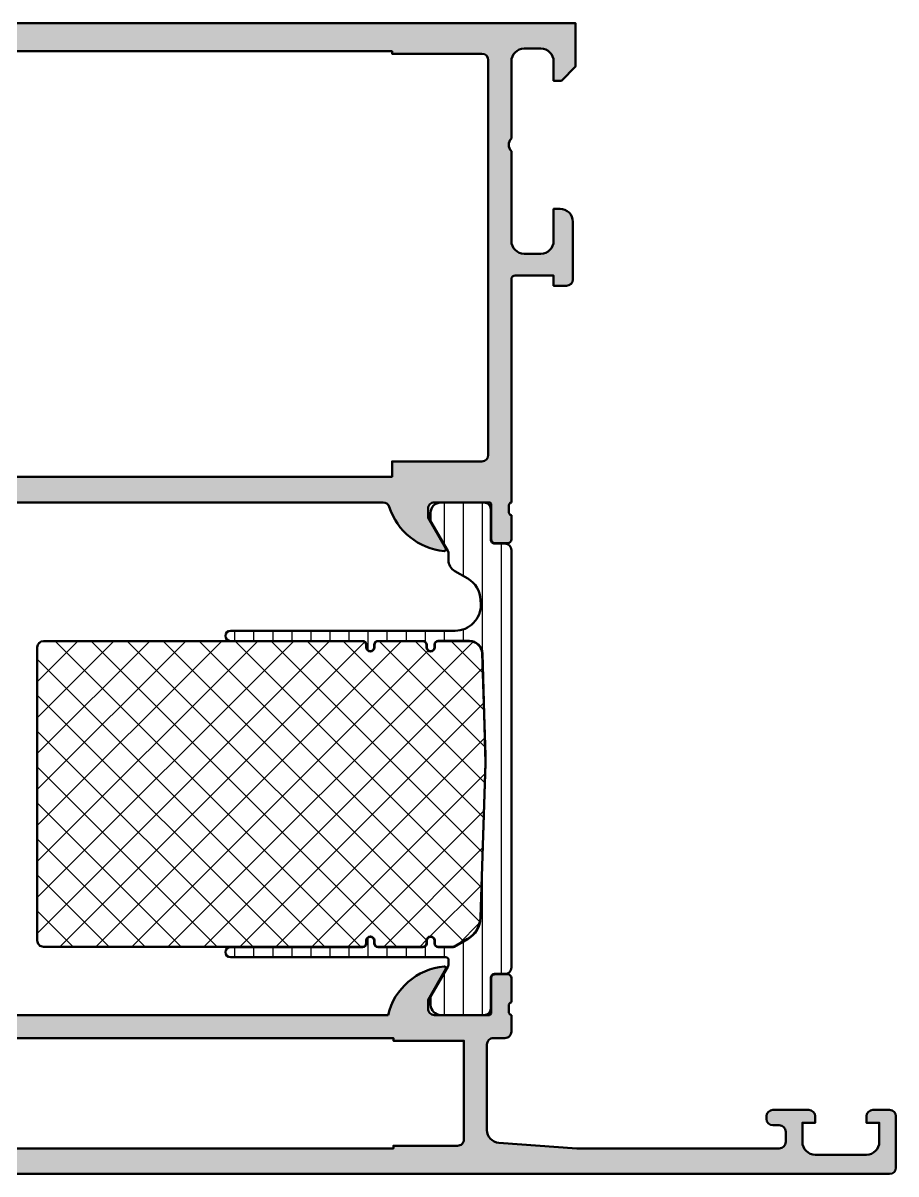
# Model space of a CAD drawing. Extents: x 0 to 111, y 0 to 90.
# Drawn here: x 42.9 to 111, y 0 to 89.8 of the extents above; entities that cross this region are included whole.
import ezdxf

# ---------------------------------------------------------------- set-up
doc = ezdxf.new("R2010")
doc.units = 0
for name, color, linetype, lineweight in [('0S-Alu contour', 7, 'Continuous', 50), ('0S-Alu hatch', 252, 'Continuous', 25), ('0S-Plastic contour', 254, 'Continuous', 50), ('0S-Plastic hatch', 253, 'Continuous', 25), ('0S-PT contour', 91, 'Continuous', 50), ('0S-PT hatch', 103, 'Continuous', 25)]:
    doc.layers.add(name, color=color, linetype=linetype, lineweight=lineweight)

# ---------------------------------------------------------------- blocks, each defined once
blk = doc.blocks.new('439180__CBE92415_C731_4061_A9BF_A82C3D3294A5_')
at = {"layer": '0S-PT hatch'}
h = blk.add_hatch(dxfattribs=at)
h.set_pattern_fill('ANSI37', color=256, scale=0.625, angle=90, style=0)
h.set_pattern_definition([(135, (0, 0), (-1.403165018917055, -1.403165018917055), []), (225, (0, 0), (1.403165018917055, -1.403165018917055), [])])
edge = h.paths.add_edge_path()
edge.add_arc((44.50010204430747, 41.09009735108887), 0.480000000000004, 90, 180)
edge.add_line((44.02010204430747, 41.09009735108887), (44.02010204430746, 18.2100973510888))
edge.add_arc((44.50010204430745, 18.2100973510888), 0.4799999999999969, 180, 270.0000000000008)
edge.add_line((44.50010204430746, 17.7300973510888), (69.40057523683448, 17.7300973510888))
edge.add_arc((69.40057523683448, 18.01009735108878), 0.2799999999999798, 269.9999999999971, 360)
edge.add_line((69.68057523683447, 18.01009735108878), (69.68057523683446, 18.21009735108876))
edge.add_ellipse((70.00057523683448, 18.21009735108873), major_axis=(-0.3200000000000216, 0), ratio=1, start_angle=180, end_angle=360, ccw=False)
edge.add_line((70.3205752368345, 18.2100973510887), (70.32057523683444, 18.01009735108899))
edge.add_arc((70.60057523683449, 18.0100973510889), 0.2800000000000438, 180, 269.9999999999971)
edge.add_line((70.60057523683447, 17.73009735108885), (74.10010224706438, 17.73009735108883))
edge.add_arc((74.10010224706441, 18.01009711256868), 0.2799997614798499, 269.9999999999971, 360)
edge.add_line((74.38010200854427, 18.0100971125687), (74.38010200854423, 18.21009711256861))
edge.add_ellipse((74.70010200854423, 18.21009711256859), major_axis=(-0.3200000000000216, 0), ratio=1, start_angle=180, end_angle=360, ccw=False)
edge.add_line((75.02010200854427, 18.21009711256856), (75.02010200854421, 18.01009711256876))
edge.add_arc((75.30010177002409, 18.01009711256868), 0.2799997614798713, 180, 269.9999999999971)
edge.add_line((75.30010177002407, 17.73009735108881), (76.46420317770217, 17.7300973510888))
edge.add_arc((76.4642031777022, 17.91009735072018), 0.1799999996313808, 269.999999999991, 299.9999946536829)
edge.add_line((76.55420316297217, 17.75421276996024), (77.5910056623737, 18.35281084309322))
edge.add_arc((76.60100582623764, 20.06754122827598), 1.979999992277381, 299.9999946536928, 358.2777913498891)
edge.add_line((78.58011142475274, 20.00803493159574), (78.97473175360605, 32.03275570889099))
edge.add_arc((69.000101562498, 32.36009735108833), 9.98000000000404, 358.1203748410039, 361.841750547219)
edge.add_line((78.9749459591177, 32.68084532583667), (78.71695718655997, 40.62224772644973))
edge.add_arc((77.73748801224716, 40.5901007745992), 0.9799965764951938, 1.879817944930423, 90.0001927834303)
edge.add_line((77.73748471484718, 41.57009735108885), (75.30010156250194, 41.57009735108888))
edge.add_arc((75.30010156250195, 41.2900973510889), 0.2799999999999869, 90.00000000000291, 180)
edge.add_line((75.02010156250196, 41.2900973510889), (75.02010156250196, 41.09009735108887))
edge.add_ellipse((74.70010156250198, 41.09009735108886), major_axis=(-0.3199999999999932, 0), ratio=1, start_angle=0, end_angle=180, ccw=False)
edge.add_line((74.38010156250199, 41.09009735108883), (74.380101562502, 41.29009735108884))
edge.add_arc((74.100101562502, 41.29009735108886), 0.2799999999999869, 0, 89.9999999999971)
edge.add_line((74.10010156250203, 41.57009735108885), (70.60057523683442, 41.57009735108885))
edge.add_arc((70.6005752368344, 41.29009735108886), 0.2799999999999869, 89.9999999999971, 180)
edge.add_line((70.32057523683442, 41.29009735108886), (70.32057523683444, 41.09009735108886))
edge.add_ellipse((70.00057523683445, 41.09009735108886), major_axis=(-0.3199999999999932, 0), ratio=1, start_angle=0, end_angle=180, ccw=False)
edge.add_line((69.68057523683446, 41.09009735108886), (69.68057523683446, 41.29009735108886))
edge.add_arc((69.40057523683446, 41.29009735108887), 0.2800000000000011, 0, 89.9999999999971)
edge.add_line((69.40057523683447, 41.57009735108887), (44.50010204430747, 41.57009735108887))
at = {"layer": '0S-PT contour', "color": 7}
for points in [[(69.40057523683447, 41.57009735108887), (44.50010204430747, 41.57009735108887)], [(74.10010156250203, 41.57009735108885), (70.60057523683442, 41.57009735108885)], [(77.73748471484718, 41.57009735108885), (75.30010156250194, 41.57009735108888)], [(44.02010204430747, 41.09009735108887), (44.02010204430746, 18.2100973510888)], [(69.68057523683446, 41.09009735108886), (69.68057523683446, 41.29009735108886)], [(70.32057523683442, 41.29009735108886), (70.32057523683444, 41.09009735108886)], [(74.38010156250199, 41.09009735108883), (74.380101562502, 41.29009735108884)], [(75.02010156250196, 41.2900973510889), (75.02010156250196, 41.09009735108887)], [(78.9749459591177, 32.68084532583667), (78.71695718655997, 40.62224772644973)], [(78.58011142475274, 20.00803493159574), (78.97473175360605, 32.03275570889099)], [(69.68057523683447, 18.01009735108878), (69.68057523683446, 18.21009735108876)], [(70.3205752368345, 18.2100973510887), (70.32057523683444, 18.01009735108899)], [(74.38010200854427, 18.0100971125687), (74.38010200854423, 18.21009711256861)], [(75.02010200854427, 18.21009711256856), (75.02010200854421, 18.01009711256876)], [(76.55420316297217, 17.75421276996024), (77.5910056623737, 18.35281084309322)], [(44.50010204430746, 17.7300973510888), (69.40057523683448, 17.7300973510888)], [(70.60057523683447, 17.73009735108885), (74.10010224706438, 17.73009735108883)], [(75.30010177002407, 17.73009735108881), (76.46420317770217, 17.7300973510888)]]:
    blk.add_lwpolyline(points, dxfattribs=at)
for centre, radius, start, end in [((44.50010204430747, 41.09009735108887), 0.480000000000004, 90, 180), ((69.40057523683446, 41.29009735108887), 0.2800000000000011, 0, 89.9999999999971), ((70.6005752368344, 41.29009735108886), 0.2799999999999869, 89.9999999999971, 180), ((74.100101562502, 41.29009735108886), 0.2799999999999869, 0, 89.9999999999971), ((75.30010156250195, 41.2900973510889), 0.2799999999999869, 90.00000000000291, 180), ((77.73748801224716, 40.5901007745992), 0.9799965764951938, 1.879817944930423, 90.0001927834303), ((69.000101562498, 32.36009735108833), 9.98000000000404, 358.1203748410039, 1.841750547219055), ((76.60100582623764, 20.06754122827598), 1.979999992277381, 299.9999946536928, 358.2777913498891), ((44.50010204430745, 18.2100973510888), 0.4799999999999969, 180, 270.0000000000008), ((69.40057523683448, 18.01009735108878), 0.2799999999999798, 269.9999999999971, 0), ((70.60057523683449, 18.0100973510889), 0.2800000000000438, 180, 269.9999999999971), ((74.10010224706441, 18.01009711256868), 0.2799997614798499, 269.9999999999971, 0), ((75.30010177002409, 18.01009711256868), 0.2799997614798713, 180, 269.9999999999971), ((76.4642031777022, 17.91009735072018), 0.1799999996313808, 269.999999999991, 299.9999946536829)]:
    blk.add_arc(centre, radius, start, end, dxfattribs=at)
at = {"layer": '0S-PT contour', "color": 7, "extrusion": (0, 0, -1)}
for centre, radius, start, end in [((-70.00057523683445, 41.09009735108886), 0.3199999999999932, 180, 0), ((-74.70010156250198, 41.09009735108886), 0.3199999999999932, 180, 0), ((-70.00057523683448, 18.21009735108873), 0.3200000000000216, 0, 180), ((-74.70010200854423, 18.21009711256859), 0.3200000000000216, 0, 180)]:
    blk.add_arc(centre, radius, start, end, dxfattribs=at)
blk = doc.blocks.new('284257__4CA5F67C_CF8A_4537_9627_9097D43C8F19___2813E463_4552_4F6F_89C4_DAB50257DE50_')
at = {"layer": '0S-Plastic hatch'}
h = blk.add_hatch(dxfattribs=at)
h.set_pattern_fill('ANSI31', color=256, scale=0.4680000000000001, angle=45, style=0)
h.set_pattern_definition([(90, (0, 0), (-1.4859, 0), [])])
edge = h.paths.add_edge_path()
edge.add_line((81.0001143032988, 48.68365818271644), (81.0001143032988, 16.10362672455657))
edge.add_ellipse((80.50011430329879, 16.10362672455657), major_axis=(-0.5000000000000142, 0), ratio=1, start_angle=89.9999999999983, end_angle=180, ccw=False)
edge.add_line((80.50011430329877, 15.60362672455655), (79.68978297283503, 15.60362672455657))
edge.add_arc((79.68978297283503, 15.30362672455667), 0.2999999999998941, 90, 180.0079246230968)
edge.add_line((79.38978297570462, 15.30358523132734), (79.39011490406305, 12.90371160901876))
edge.add_ellipse((78.8901149088455, 12.90364245363656), major_axis=(-0.5000000000000169, 0), ratio=1, start_angle=90.00000000000489, end_angle=180.0079246230509, ccw=False)
edge.add_line((78.89011490884555, 12.40364245363653), (75.5001143032989, 12.40364245363648))
edge.add_ellipse((75.5001143032989, 13.20364245363655), major_axis=(-0.8000000000000664, 0), ratio=1, start_angle=0, end_angle=90, ccw=False)
edge.add_line((74.70011430329883, 13.20364245363654), (74.70011430329883, 13.8536424536368))
edge.add_line((74.70011430329883, 13.8536424536368), (76.03742415680833, 16.16993106537802))
edge.add_arc((75.60011430279465, 16.41233587574759), 0.5000000005077692, 330.9999999999702, 360)
edge.add_line((76.10011430330242, 16.41233587575384), (76.10011430329877, 16.70364245363914))
edge.add_arc((75.90011430329884, 16.70364245363663), 0.1999999999999318, 0, 90)
edge.add_line((75.90011430329884, 16.90364245363657), (59.10058797763125, 16.90364245363653))
edge.add_ellipse((59.10058797763125, 17.30364245363652), major_axis=(-0.3999999999999986, 0), ratio=1, start_angle=-90, end_angle=90, ccw=False)
edge.add_line((59.10058797763125, 17.70364245363652), (69.4005879776313, 17.7036424536366))
edge.add_arc((69.4005879776313, 18.00364245363659), 0.2999999999999971, 270, 360)
edge.add_line((69.7005879776313, 18.00364245363661), (69.70058797763129, 18.2036424536365))
edge.add_ellipse((70.0005879776313, 18.20364245363647), major_axis=(-0.3000000000000114, 0), ratio=1, start_angle=180, end_angle=360, ccw=False)
edge.add_line((70.30058797763131, 18.20364245363645), (70.30058797763125, 18.00364245363666))
edge.add_arc((70.6005879776313, 18.00364245363658), 0.300000000000054, 180, 270)
edge.add_line((70.6005879776313, 17.70364245363652), (74.10011498786122, 17.70364245363652))
edge.add_arc((74.10011498786123, 18.00364221511636), 0.2999997614798389, 269.9999999999973, 360)
edge.add_line((74.40011474934107, 18.00364221511638), (74.40011474934106, 18.20364221511631))
edge.add_ellipse((74.70011474934107, 18.20364221511629), major_axis=(-0.3000000000000114, 0), ratio=1, start_angle=180, end_angle=360, ccw=False)
edge.add_line((75.00011474934108, 18.20364221511627), (75.00011474934102, 18.00364221511655))
edge.add_arc((75.3001145108209, 18.00364221511646), 0.2999997614798815, 180, 270)
edge.add_line((75.3001145108209, 17.70364245363658), (76.46421591849906, 17.70364245363658))
edge.add_arc((76.46421591849905, 17.90364245326797), 0.1999999996313875, 270.0000000000041, 299.9999946536939)
edge.add_line((76.56421590215287, 17.73043736349924), (77.60101840155431, 18.32903543663213))
edge.add_arc((76.60101856703447, 20.0610863308237), 1.999999992277378, 299.9999946536917, 357.9637473925277)
edge.add_line((78.59975564952482, 19.99002266790446), (78.99601624437926, 32.06738315805814))
edge.add_line((78.99601624437926, 32.06738315805814), (78.73671442985162, 40.6181406194266))
edge.add_arc((77.73725248685393, 40.58534085571559), 1.000000000000101, 1.879625156920202, 90.00000000000081)
edge.add_line((77.73725248685392, 41.58534085571569), (75.29986935120444, 41.5853408557156))
edge.add_arc((75.29986935120445, 41.28534085571564), 0.2999999999999687, 90.00000000000273, 180)
edge.add_line((74.99986935120448, 41.28534085571564), (74.99986935120448, 41.0853408557156))
edge.add_ellipse((74.69998478437545, 41.08522568193469), major_axis=(-0.2998845889458637, 0), ratio=1, start_angle=0.5557672758747003, end_angle=180.022005037807, ccw=False)
edge.add_line((74.40011430329882, 41.08231685638211), (74.40011430329884, 41.28364245363656))
edge.add_arc((74.10011430329884, 41.28364245363656), 0.2999999999999971, 0, 89.99999999999729)
edge.add_line((74.10011430329885, 41.58364245363656), (70.60058815139797, 41.58364245363663))
edge.add_arc((70.60058815139797, 41.28364227986987), 0.3000001737667475, 90, 179.9999668014863)
edge.add_line((70.30058797763128, 41.2836424536366), (70.30058797763125, 41.08364245363658))
edge.add_ellipse((70.00058797763127, 41.08364245363659), major_axis=(-0.2999999999999829, 0), ratio=1, start_angle=0, end_angle=180, ccw=False)
edge.add_line((69.70058797763129, 41.08364245363659), (69.70058797763129, 41.28364245363657))
edge.add_arc((69.40058797763128, 41.28364245363658), 0.2999999999999971, 0, 89.99999999999729)
edge.add_line((69.4005879776313, 41.58364245363658), (59.10058797763125, 41.58364245363659))
edge.add_ellipse((59.10058797763125, 41.98364245363658), major_axis=(-0.3999999999999915, 0), ratio=1, start_angle=-90, end_angle=90, ccw=False)
edge.add_line((59.10058797763125, 42.38364245363658), (76.6122528909991, 42.38364245363646))
edge.add_arc((76.61225289099913, 44.38364245363652), 2.000000000000056, 269.9999999999992, 361.8796251590081)
edge.add_line((78.61117677699195, 44.44924198113137), (78.60011430329875, 44.78633347779246))
edge.add_arc((76.60101855931532, 44.72619857621721), 2.000000000000033, 1.722997710516909, 60.00000552362334)
edge.add_line((77.60101839233626, 46.45824948019153), (76.60011438678833, 47.03612154857085))
edge.add_ellipse((77.10011430329875, 47.90214700055795), major_axis=(-0.9999999999999483, 0), ratio=1, start_angle=0, end_angle=60.00000552362428, ccw=False)
edge.add_line((76.10011430329881, 47.90214700056615), (76.10011430330269, 48.37494903162452))
edge.add_arc((75.60011430318077, 48.37494903162858), 0.500000000121915, 0, 29.00000000000718)
edge.add_line((76.03742415685707, 48.61735384181091), (74.70011430329878, 50.93364245363662))
edge.add_line((74.70011430329878, 50.93364245363662), (74.70011430329878, 51.58364245363646))
edge.add_ellipse((75.50011430329874, 51.5836424536365), major_axis=(-0.7999999999999688, 0), ratio=1, start_angle=269.999999999999, end_angle=360, ccw=False)
edge.add_line((75.50011430329876, 52.38364245363646), (78.89011491362793, 52.38364245363651))
edge.add_ellipse((78.89011491362793, 51.88364245363649), major_axis=(-0.5000000000000285, 0), ratio=1, start_angle=179.9920752627074, end_angle=270, ccw=False)
edge.add_line((79.39011490884535, 51.88357329725786), (79.38978297570455, 49.48369967654354))
edge.add_arc((79.6897829728349, 49.48365818271636), 0.2999999999999337, 179.9920752627072, 270)
edge.add_line((79.6897829728349, 49.18365818271642), (80.50011430329886, 49.18365818271642))
edge.add_ellipse((80.50011430329883, 48.68365818271644), major_axis=(-0.4999999999999645, 0), ratio=1, start_angle=180, end_angle=269.99999999999676, ccw=False)
at = {"layer": '0S-Plastic contour', "color": 7}
for points in [[(75.50011430329876, 52.38364245363646), (78.89011491362793, 52.38364245363651)], [(76.03742415685707, 48.61735384181091), (74.70011430329878, 50.93364245363662), (74.70011430329878, 51.58364245363646)], [(79.39011490884535, 51.88357329725786), (79.38978297570455, 49.48369967654354)], [(79.6897829728349, 49.18365818271642), (80.50011430329886, 49.18365818271642)], [(81.0001143032988, 48.68365818271644), (81.0001143032988, 16.10362672455657)], [(76.10011430329881, 47.90214700056615), (76.10011430330269, 48.37494903162452)], [(77.60101839233626, 46.45824948019153), (76.60011438678833, 47.03612154857085)], [(78.61117677699195, 44.44924198113137), (78.60011430329875, 44.78633347779246)], [(59.10058797763125, 42.38364245363658), (76.6122528909991, 42.38364245363646)], [(69.4005879776313, 41.58364245363658), (59.10058797763125, 41.58364245363659)], [(74.10011430329885, 41.58364245363656), (70.60058815139797, 41.58364245363663)], [(77.73725248685392, 41.58534085571569), (75.29986935120444, 41.5853408557156)], [(69.70058797763129, 41.08364245363659), (69.70058797763129, 41.28364245363657)], [(70.30058797763128, 41.2836424536366), (70.30058797763125, 41.08364245363658)], [(74.40011430329882, 41.08231685638211), (74.40011430329884, 41.28364245363656)], [(74.99986935120448, 41.28534085571564), (74.99986935120448, 41.0853408557156)], [(78.59975564952482, 19.99002266790446), (78.99601624437926, 32.06738315805814), (78.73671442985162, 40.6181406194266)], [(69.7005879776313, 18.00364245363661), (69.70058797763129, 18.2036424536365)], [(70.30058797763131, 18.20364245363645), (70.30058797763125, 18.00364245363666)], [(74.40011474934107, 18.00364221511638), (74.40011474934106, 18.20364221511631)], [(75.00011474934108, 18.20364221511627), (75.00011474934102, 18.00364221511655)], [(76.56421590215287, 17.73043736349924), (77.60101840155431, 18.32903543663213)], [(59.10058797763125, 17.70364245363652), (69.4005879776313, 17.7036424536366)], [(70.6005879776313, 17.70364245363652), (74.10011498786122, 17.70364245363652)], [(75.3001145108209, 17.70364245363658), (76.46421591849906, 17.70364245363658)], [(75.90011430329884, 16.90364245363657), (59.10058797763125, 16.90364245363653)], [(74.70011430329883, 13.20364245363654), (74.70011430329883, 13.8536424536368), (76.03742415680833, 16.16993106537802)], [(76.10011430330242, 16.41233587575384), (76.10011430329877, 16.70364245363914)], [(79.38978297570462, 15.30358523132734), (79.39011490406305, 12.90371160901876)], [(80.50011430329877, 15.60362672455655), (79.68978297283503, 15.60362672455657)], [(78.89011490884555, 12.40364245363653), (75.5001143032989, 12.40364245363648)]]:
    blk.add_lwpolyline(points, dxfattribs=at)
at = {"layer": '0S-Plastic contour', "color": 7, "extrusion": (0, 0, -1)}
for centre, radius, start, end in [((-75.50011430329874, 51.5836424536365), 0.7999999999999688, 0, 90.00000000000102), ((-78.89011491362793, 51.88364245363649), 0.5000000000000285, 90, 180.0079247372927), ((-80.50011430329883, 48.68365818271644), 0.4999999999999645, 90.00000000000325, 180), ((-77.10011430329875, 47.90214700055795), 0.9999999999999483, 299.9999944763757, 0), ((-59.10058797763125, 41.98364245363658), 0.3999999999999915, 270, 90), ((-70.00058797763127, 41.08364245363659), 0.2999999999999829, 180, 0), ((-74.69998478437545, 41.08522568193469), 0.2998845889458637, 179.977994962193, 359.4442327241253), ((-70.0005879776313, 18.20364245363647), 0.3000000000000114, 0, 180), ((-74.70011474934107, 18.20364221511629), 0.3000000000000114, 0, 180), ((-59.10058797763125, 17.30364245363652), 0.3999999999999986, 270, 90), ((-80.50011430329879, 16.10362672455657), 0.5000000000000142, 180, 270.0000000000017), ((-75.5001143032989, 13.20364245363655), 0.8000000000000664, 270, 0), ((-78.8901149088455, 12.90364245363656), 0.5000000000000169, 179.9920753769491, 269.9999999999951)]:
    blk.add_arc(centre, radius, start, end, dxfattribs=at)
at = {"layer": '0S-Plastic contour', "color": 7}
for centre, radius, start, end in [((79.6897829728349, 49.48365818271636), 0.2999999999999337, 179.9920752627072, 270), ((75.60011430318077, 48.37494903162858), 0.500000000121915, 0, 29.00000000000718), ((76.60101855931532, 44.72619857621721), 2.000000000000033, 1.722997710516909, 60.00000552362334), ((76.61225289099913, 44.38364245363652), 2.000000000000056, 269.9999999999992, 1.879625159008134), ((69.40058797763128, 41.28364245363658), 0.2999999999999971, 0, 89.99999999999729), ((70.60058815139797, 41.28364227986987), 0.3000001737667475, 90, 179.9999668014863), ((74.10011430329884, 41.28364245363656), 0.2999999999999971, 0, 89.99999999999729), ((75.29986935120445, 41.28534085571564), 0.2999999999999687, 90.00000000000273, 180), ((77.73725248685393, 40.58534085571559), 1.000000000000101, 1.879625156920202, 90.00000000000081), ((76.60101856703447, 20.0610863308237), 1.999999992277378, 299.9999946536917, 357.9637473925277), ((69.4005879776313, 18.00364245363659), 0.2999999999999971, 270, 0), ((70.6005879776313, 18.00364245363658), 0.300000000000054, 180, 270), ((74.10011498786123, 18.00364221511636), 0.2999997614798389, 269.9999999999973, 0), ((75.3001145108209, 18.00364221511646), 0.2999997614798815, 180, 270), ((76.46421591849905, 17.90364245326797), 0.1999999996313875, 270.0000000000041, 299.9999946536939), ((75.90011430329884, 16.70364245363663), 0.1999999999999318, 0, 90), ((75.60011430279465, 16.41233587574759), 0.5000000005077692, 330.9999999999702, 0), ((79.68978297283503, 15.30362672455667), 0.2999999999998941, 90, 180.0079246230968)]:
    blk.add_arc(centre, radius, start, end, dxfattribs=at)
blk = doc.blocks.new('438230__B1112C78_155A_4A81_A418_74E95993F73A_')
at = {"layer": '0S-Alu hatch'}
h = blk.add_hatch(color=256, dxfattribs=at)
edge = h.paths.add_edge_path()
edge.add_line((1.700000000000006, 75.21339745962156), (1.700000000000007, 72.71339745962158))
edge.add_arc((2.700000000000007, 72.71339745962158), 1, 180, 270)
edge.add_line((2.700000000000007, 71.71339745962158), (3.999999999999997, 71.71339745962158))
edge.add_arc((3.999999999999997, 72.71339745962158), 1.000000000000014, 270, 360)
edge.add_line((5.000000000000011, 72.71339745962158), (5.000000000000007, 79.71339745962158))
edge.add_arc((4.475000000000006, 80.21339745962158), 0.7250000000000004, 316.3971810272964, 403.6028189727036)
edge.add_line((5.000000000000007, 80.71339745962158), (5.000000000000003, 86.71339745962159))
edge.add_arc((4.000000000000003, 86.71339745962159), 1, 0, 90.00000000000063)
edge.add_line((3.999999999999992, 87.71339745962158), (2.699999999999995, 87.71339745962158))
edge.add_arc((2.699999999999982, 86.7133974596216), 0.9999999999999715, 89.99999999999923, 180)
edge.add_line((1.70000000000001, 86.7133974596216), (1.700000000000005, 85.21339745962155))
edge.add_line((1.700000000000005, 85.21339745962155), (1.099999999999996, 85.21339745962158))
edge.add_line((1.099999999999996, 85.21339745962158), (7.8e-15, 86.31339745962156))
edge.add_line((7.8e-15, 86.31339745962156), (7.1e-15, 89.80000000000003))
edge.add_line((7.1e-15, 89.80000000000003), (86.00000000000003, 89.80000000000003))
edge.add_line((86.00000000000003, 89.80000000000003), (86.00000000000003, 86.40000000000002))
edge.add_line((86.00000000000003, 86.40000000000002), (84.90000000000003, 85.30000000000003))
edge.add_line((84.90000000000003, 85.30000000000003), (84.30000000000001, 85.29999999999998))
edge.add_line((84.30000000000001, 85.29999999999998), (84.30000000000001, 86.79999999999997))
edge.add_arc((83.3, 86.79999999999997), 1.000000000000028, 0, 90)
edge.add_line((83.3, 87.79999999999998), (82.00000000000001, 87.80000000000001))
edge.add_arc((82.00000000000001, 86.80000000000001), 1, 90, 180)
edge.add_line((81.00000000000003, 86.80000000000001), (81.00000000000003, 80.80000000000001))
edge.add_arc((81.52500000000003, 80.30000000000001), 0.7250000000000041, 136.3971810272967, 223.6028189727033)
edge.add_line((81.00000000000003, 79.80000000000001), (81.00000000000003, 72.80000000000001))
edge.add_arc((82.00000000000001, 72.80000000000001), 1, 180, 270)
edge.add_line((82.00000000000001, 71.80000000000001), (83.30000000000001, 71.80000000000001))
edge.add_arc((83.30000000000001, 72.80000000000001), 1, 270, 360)
edge.add_line((84.30000000000001, 72.80000000000001), (84.30000000000001, 75.30000000000001))
edge.add_line((84.30000000000001, 75.30000000000001), (84.80000000000003, 75.30000000000001))
edge.add_ellipse((84.80000000000003, 74.30000000000003), major_axis=(-0.9999999999999857, 0), ratio=1, start_angle=180, end_angle=270.0000000000008, ccw=False)
edge.add_line((85.80000000000001, 74.30000000000001), (85.80000000000001, 69.79999999999998))
edge.add_ellipse((85.29999999999998, 69.8), major_axis=(-0.5000000000000142, 0), ratio=1, start_angle=90, end_angle=180, ccw=False)
edge.add_line((85.29999999999998, 69.29999999999998), (84.30000000000005, 69.29999999999998))
edge.add_line((84.30000000000005, 69.29999999999998), (84.30000000000001, 70.10000000000002))
edge.add_line((84.30000000000001, 70.10000000000002), (81.30000000000003, 70.10000000000001))
edge.add_arc((81.30000000000003, 69.79999999999998), 0.3000000000000256, 90, 180)
edge.add_line((81, 69.79999999999995), (80.99999999999994, 52.39999999999929))
edge.add_arc((81.078836446543, 52.13247940800618), 0.2788950563274228, 106.4198764194943, 181.164589374096)
edge.add_line((80.79999899999996, 52.12681100000782), (80.79999899999996, 51.67321700000775))
edge.add_arc((81.0788670956431, 51.66755634053071), 0.2789255417371288, 178.8371299271175, 253.5754054446453)
edge.add_line((80.99999999999994, 51.40001300000779), (80.99999999999991, 49.52000199999928))
edge.add_ellipse((80.69999999999995, 49.52000199999926), major_axis=(-0.2999999999999829, 0), ratio=1, start_angle=90, end_angle=180, ccw=False)
edge.add_line((80.69999999999995, 49.22000199999928), (79.72002568095715, 49.2200019999993))
edge.add_ellipse((79.72002568095716, 49.52000199999929), major_axis=(-0.29999999999999, 0), ratio=1, start_angle=0, end_angle=89.99999999999733, ccw=False)
edge.add_line((79.42002568095717, 49.52000199999928), (79.42002568095717, 52.27999999999927))
edge.add_arc((79.30002568095716, 52.27999999999927), 0.1200000000000045, 0, 89.99999999999324)
edge.add_line((79.30002568095718, 52.39999999999928), (75, 52.39999999999956))
edge.add_arc((74.99999999999997, 51.89999999999965), 0.4999999999999148, 89.99999999999675, 180)
edge.add_line((74.50000000000006, 51.89999999999969), (74.5, 51.19999999999979))
edge.add_line((74.5, 51.19999999999979), (75.88149545762249, 48.80717967697222))
edge.add_ellipse((75.76188021535182, 48.73811978464805), major_axis=(-0.1381197846483106, 0), ratio=1, start_angle=84.37742244919338, end_angle=210.0000000000034, ccw=False)
edge.add_ellipse((76.23822324117454, 53.5766088618431), major_axis=(-4.999999999995636, 0), ratio=1, start_angle=17.748416356070322, end_angle=84.37742244919423, ccw=False)
edge.add_arc((71.00000000000117, 51.89999999999542), 0.5000000000039139, 17.74841635607026, 90)
edge.add_line((71.00000000000117, 52.39999999999933), (10.20000000000104, 52.39999999999983))
edge.add_arc((10.20000000000103, 51.89999999999745), 0.5000000000023804, 89.99999999999959, 162.2515836439357)
edge.add_ellipse((4.961776758827391, 53.57660886184467), major_axis=(-4.999999999997287, 0), ratio=1, start_angle=95.622577550784, end_angle=162.2515836439353, ccw=False)
edge.add_ellipse((5.43811978464842, 48.73811978464797), major_axis=(-0.138119784648484, 0), ratio=1, start_angle=-29.999999999998977, end_angle=95.62257755077769, ccw=False)
edge.add_line((5.318504542377592, 48.8071796769722), (6.699999999999974, 51.19999999999977))
edge.add_line((6.699999999999974, 51.19999999999977), (6.700000000000082, 51.89999999999933))
edge.add_arc((6.20000000000016, 51.89999999999942), 0.4999999999999148, 0, 90.00000000000072)
edge.add_line((6.200000000000154, 52.39999999999934), (1.899974319042696, 52.39999999999928))
edge.add_arc((1.899974319042697, 52.27999999999928), 0.1199999999999974, 90.00000000000075, 180)
edge.add_line((1.7799743190427, 52.27999999999928), (1.779974319042699, 49.52000199999929))
edge.add_ellipse((1.479974319042677, 49.52000199999931), major_axis=(-0.300000000000022, 0), ratio=1, start_angle=90.0000000000012, end_angle=180, ccw=False)
edge.add_line((1.479974319042684, 49.22000199999928), (0.4999999999999134, 49.2200019999993))
edge.add_ellipse((0.4999999999999153, 49.5200019999993), major_axis=(-0.3000000000000043, 0), ratio=1, start_angle=0, end_angle=89.99999999999972, ccw=False)
edge.add_line((0.199999999999914, 49.5200019999993), (0.199999999999914, 51.40001300000781))
edge.add_arc((0.1211329043567527, 51.66755634053075), 0.2789255417371423, 286.4245945553538, 361.1628700728862)
edge.add_line((0.4000009999999136, 51.6732170000078), (0.4000009999999144, 52.12681100000803))
edge.add_arc((0.1211635534569948, 52.13247940800617), 0.2788950563273018, 358.8354106259488, 433.5801235805073)
edge.add_line((0.200000000000003, 52.39999999999916), (0.2000000000000059, 74.21339745962156))
edge.add_ellipse((1.199999999999996, 74.21339745962158), major_axis=(-0.9999999999999905, 0), ratio=1, start_angle=269.99999999999943, end_angle=360, ccw=False)
edge.add_line((1.200000000000005, 75.21339745962156), (1.700000000000006, 75.21339745962156))
edge = h.paths.add_edge_path()
edge.add_line((14.30000000000001, 87.6), (14.3, 87.39999999999998))
edge.add_line((14.3, 87.39999999999998), (6.800000000000007, 87.4))
edge.add_line((6.800000000000007, 87.4), (6.800000000000006, 71.41339745962159))
edge.add_ellipse((5.300000000000006, 71.41339745962159), major_axis=(-1.5, 0), ratio=1, start_angle=90.00000000000028, end_angle=180, ccw=False)
edge.add_line((5.300000000000014, 69.91339745962159), (2.499999999999991, 69.91339745962156))
edge.add_arc((2.499999999999991, 69.41339745962159), 0.4999999999999858, 90, 180)
edge.add_line((2.000000000000005, 69.4133974596216), (2.000000000000003, 56.1))
edge.add_arc((2.499999999999997, 56.10000000000001), 0.4999999999999943, 180, 269.9999999999999)
edge.add_line((2.499999999999996, 55.60000000000001), (14.30000000000001, 55.6))
edge.add_line((14.30000000000001, 55.6), (14.3, 54.39999999999979))
edge.add_line((14.3, 54.39999999999979), (71.69999999999996, 54.39999999999933))
edge.add_line((71.69999999999996, 54.39999999999933), (71.69999999999993, 55.60000000000001))
edge.add_line((71.69999999999993, 55.60000000000001), (78.69999999999993, 55.60000000000002))
edge.add_arc((78.69999999999993, 56.10000000000002), 0.5, 270, 360)
edge.add_line((79.19999999999993, 56.10000000000002), (79.19999999999993, 86.90000000000003))
edge.add_arc((78.69999999999996, 86.90000000000003), 0.4999999999999716, 0, 90)
edge.add_line((78.69999999999996, 87.4), (71.69999999999993, 87.4))
edge.add_line((71.69999999999993, 87.4), (71.69999999999996, 87.60000000000004))
edge.add_line((71.69999999999996, 87.60000000000004), (14.30000000000001, 87.6))
at = {"layer": '0S-Alu contour', "color": 7}
for points in [[(1.70000000000001, 86.7133974596216), (1.700000000000005, 85.21339745962155), (1.099999999999996, 85.21339745962158), (7.8e-15, 86.31339745962156), (7.1e-15, 89.80000000000003), (86.00000000000003, 89.80000000000003), (86.00000000000003, 86.40000000000002), (84.90000000000003, 85.30000000000003), (84.30000000000001, 85.29999999999998), (84.30000000000001, 86.79999999999997)], [(3.999999999999992, 87.71339745962158), (2.699999999999995, 87.71339745962158)], [(14.30000000000001, 87.6), (14.3, 87.39999999999998), (6.800000000000007, 87.4), (6.800000000000006, 71.41339745962159)], [(78.69999999999996, 87.4), (71.69999999999993, 87.4), (71.69999999999996, 87.60000000000004), (14.30000000000001, 87.6)], [(83.3, 87.79999999999998), (82.00000000000001, 87.80000000000001)], [(5.000000000000007, 80.71339745962158), (5.000000000000003, 86.71339745962159)], [(79.19999999999993, 56.10000000000002), (79.19999999999993, 86.90000000000003)], [(81.00000000000003, 86.80000000000001), (81.00000000000003, 80.80000000000001)], [(5.000000000000011, 72.71339745962158), (5.000000000000007, 79.71339745962158)], [(81.00000000000003, 79.80000000000001), (81.00000000000003, 72.80000000000001)], [(1.200000000000005, 75.21339745962156), (1.700000000000006, 75.21339745962156)], [(1.700000000000006, 75.21339745962156), (1.700000000000007, 72.71339745962158)], [(84.30000000000001, 72.80000000000001), (84.30000000000001, 75.30000000000001), (84.80000000000003, 75.30000000000001)], [(0.200000000000003, 52.39999999999916), (0.2000000000000059, 74.21339745962156)], [(85.80000000000001, 74.30000000000001), (85.80000000000001, 69.79999999999998)], [(2.700000000000007, 71.71339745962158), (3.999999999999997, 71.71339745962158)], [(82.00000000000001, 71.80000000000001), (83.30000000000001, 71.80000000000001)], [(85.29999999999998, 69.29999999999998), (84.30000000000005, 69.29999999999998), (84.30000000000001, 70.10000000000002), (81.30000000000003, 70.10000000000001)], [(2.000000000000005, 69.4133974596216), (2.000000000000003, 56.1)], [(5.300000000000014, 69.91339745962159), (2.499999999999991, 69.91339745962156)], [(81, 69.79999999999995), (80.99999999999994, 52.39999999999929)], [(2.499999999999996, 55.60000000000001), (14.30000000000001, 55.6), (14.3, 54.39999999999979), (71.69999999999996, 54.39999999999933), (71.69999999999993, 55.60000000000001), (78.69999999999993, 55.60000000000002)], [(0.4000009999999136, 51.6732170000078), (0.4000009999999144, 52.12681100000803)], [(1.7799743190427, 52.27999999999928), (1.779974319042699, 49.52000199999929)], [(6.200000000000154, 52.39999999999934), (1.899974319042696, 52.39999999999928)], [(71.00000000000117, 52.39999999999933), (10.20000000000104, 52.39999999999983)], [(79.30002568095718, 52.39999999999928), (75, 52.39999999999956)], [(79.42002568095717, 49.52000199999928), (79.42002568095717, 52.27999999999927)], [(80.79999899999996, 52.12681100000782), (80.79999899999996, 51.67321700000775)], [(0.199999999999914, 49.5200019999993), (0.199999999999914, 51.40001300000781)], [(5.318504542377592, 48.8071796769722), (6.699999999999974, 51.19999999999977), (6.700000000000082, 51.89999999999933)], [(74.50000000000006, 51.89999999999969), (74.5, 51.19999999999979), (75.88149545762249, 48.80717967697222)], [(80.99999999999994, 51.40001300000779), (80.99999999999991, 49.52000199999928)], [(1.479974319042684, 49.22000199999928), (0.4999999999999134, 49.2200019999993)], [(80.69999999999995, 49.22000199999928), (79.72002568095715, 49.2200019999993)]]:
    blk.add_lwpolyline(points, dxfattribs=at)
for centre, radius, start, end in [((2.699999999999982, 86.7133974596216), 0.9999999999999715, 89.99999999999923, 180), ((4.000000000000003, 86.71339745962159), 1, 0, 90.00000000000063), ((78.69999999999996, 86.90000000000003), 0.4999999999999716, 0, 90), ((82.00000000000001, 86.80000000000001), 1, 90, 180), ((83.3, 86.79999999999997), 1.000000000000028, 0, 90), ((4.475000000000006, 80.21339745962158), 0.7250000000000004, 316.3971810272964, 43.6028189727036), ((81.52500000000003, 80.30000000000001), 0.7250000000000041, 136.3971810272967, 223.6028189727033), ((82.00000000000001, 72.80000000000001), 1, 180, 270), ((83.30000000000001, 72.80000000000001), 1, 270, 0), ((2.700000000000007, 72.71339745962158), 1, 180, 270), ((3.999999999999997, 72.71339745962158), 1.000000000000014, 270, 0), ((81.30000000000003, 69.79999999999998), 0.3000000000000256, 90, 180), ((2.499999999999991, 69.41339745962159), 0.4999999999999858, 90, 180), ((2.499999999999997, 56.10000000000001), 0.4999999999999943, 180, 269.9999999999999), ((78.69999999999993, 56.10000000000002), 0.5, 270, 0), ((0.1211635534569948, 52.13247940800617), 0.2788950563273018, 358.8354106259488, 73.58012358050736), ((1.899974319042697, 52.27999999999928), 0.1199999999999974, 90.00000000000075, 180), ((6.20000000000016, 51.89999999999942), 0.4999999999999148, 0, 90.00000000000072), ((10.20000000000103, 51.89999999999745), 0.5000000000023804, 89.99999999999959, 162.2515836439357), ((71.00000000000117, 51.89999999999542), 0.5000000000039139, 17.74841635607026, 90), ((74.99999999999997, 51.89999999999965), 0.4999999999999148, 89.99999999999675, 180), ((79.30002568095716, 52.27999999999927), 0.1200000000000045, 0, 89.99999999999324), ((81.078836446543, 52.13247940800618), 0.2788950563274228, 106.4198764194943, 181.164589374096), ((0.1211329043567527, 51.66755634053075), 0.2789255417371423, 286.4245945553538, 1.162870072886224), ((81.0788670956431, 51.66755634053071), 0.2789255417371288, 178.8371299271175, 253.5754054446453)]:
    blk.add_arc(centre, radius, start, end, dxfattribs=at)
at = {"layer": '0S-Alu contour', "color": 7, "extrusion": (0, 0, -1)}
for centre, radius, start, end in [((-1.199999999999996, 74.21339745962158), 0.9999999999999905, 0, 90.00000000000055), ((-84.80000000000003, 74.30000000000003), 0.9999999999999857, 89.9999999999992, 180), ((-5.300000000000006, 71.41339745962159), 1.5, 180, 269.9999999999997), ((-85.29999999999998, 69.8), 0.5000000000000142, 180, 270), ((-4.961776758827391, 53.57660886184467), 4.999999999997288, 197.7484163560648, 264.377422449216), ((-76.23822324117454, 53.5766088618431), 4.999999999995636, 275.6225775508059, 342.2515836439297), ((-0.4999999999999153, 49.5200019999993), 0.3000000000000043, 270.0000000000003, 0), ((-1.479974319042677, 49.52000199999931), 0.300000000000022, 180, 269.9999999999988), ((-79.72002568095716, 49.52000199999929), 0.29999999999999, 270.0000000000027, 0), ((-80.69999999999995, 49.52000199999926), 0.2999999999999829, 180, 270), ((-5.43811978464842, 48.73811978464797), 0.138119784648484, 264.3774224492223, 29.99999999999901), ((-75.76188021535182, 48.73811978464805), 0.1381197846483106, 149.9999999999966, 275.6225775508066)]:
    blk.add_arc(centre, radius, start, end, dxfattribs=at)
blk = doc.blocks.new('438240__B87CA4B3_F962_48E2_815E_63C7ECC30799_')
at = {"layer": '0S-Alu hatch'}
h = blk.add_hatch(color=256, dxfattribs=at)
edge = h.paths.add_edge_path()
edge.add_line((0.2001015625020273, 12.40009735107643), (0.2001015625021126, 11.00000007629561))
edge.add_arc((0.700101562502077, 11.00000007629564), 0.4999999999999645, 180, 270.000000000131)
edge.add_line((0.7001015625032199, 10.50000007629567), (6.500003635543926, 10.50000007630893))
edge.add_ellipse((6.500003635543925, 10.00000371565222), major_axis=(-0.4999963606567182, 0), ratio=1, start_angle=180, end_angle=269.9999999999999, ccw=False)
edge.add_line((6.999999996200644, 10.00000371566581), (6.999999996383209, 2.8000229191938))
edge.add_ellipse((5.999980085835398, 2.800022919193804), major_axis=(-1.000019910547811, 0), ratio=1, start_angle=90.00000000000051, end_angle=180, ccw=False)
edge.add_line((5.999980085835407, 1.800003008645993), (2.700012203204278, 1.800003008844172))
edge.add_ellipse((2.699981218687446, 2.799972024316699), major_axis=(-0.9999690159525622, 0), ratio=1, start_angle=-0.0017821681809095935, end_angle=90.00177533705221, ccw=False)
edge.add_line((1.700012203218619, 2.800003128055545), (1.700012203218648, 4.500000076295421))
edge.add_line((1.700012203218648, 4.500000076295421), (1.100006099702966, 4.500000076295663))
edge.add_line((1.100006099702966, 4.500000076295663), (-5.68e-14, 3.400001602174597))
edge.add_line((-5.68e-14, 3.400001602174597), (0, 0))
edge.add_line((0, 0), (110.5000023803732, -2.89e-14))
edge.add_arc((110.5000023803732, 0.4999999999999711), 0.5, 270, 360)
edge.add_line((111.0000023803732, 0.499999999999971), (111.0000023803732, 4.499999999999957))
edge.add_arc((110.5000023803732, 4.499999999999957), 0.5, 0, 90)
edge.add_line((110.5000023803732, 4.999999999999957), (109.2000023803732, 4.999999999999957))
edge.add_arc((109.2000023803732, 4.499999999999957), 0.5, 90, 180)
edge.add_line((108.7000023803732, 4.499999999999971), (108.7000023803732, 3.999999999999957))
edge.add_line((108.7000023803732, 3.999999999999957), (109.7000023803732, 3.999999999999957))
edge.add_line((109.7000023803732, 3.999999999999957), (109.7000023803732, 2.500000000000005))
edge.add_ellipse((108.7000023803732, 2.499999999999996), major_axis=(-1.000000000000042, 0), ratio=1, start_angle=90.0000000000008, end_angle=180, ccw=False)
edge.add_line((108.7000023803732, 1.499999999999957), (104.7000023803732, 1.499999999999961))
edge.add_ellipse((104.7000023803732, 2.499999999999946), major_axis=(-0.9999999999999853, 0), ratio=1, start_angle=0, end_angle=90.0000000000008, ccw=False)
edge.add_line((103.7000023803732, 2.499999999999952), (103.7000023803732, 3.999999999999957))
edge.add_line((103.7000023803732, 3.999999999999957), (104.7000023803732, 3.999999999999957))
edge.add_line((104.7000023803732, 3.999999999999957), (104.7000023803732, 4.499999999999987))
edge.add_arc((104.2000023803732, 4.499999999999973), 0.5, 0, 90)
edge.add_line((104.2000023803732, 4.999999999999973), (101.4000023803732, 4.999999999999958))
edge.add_arc((101.4000023803732, 4.499999999999972), 0.5, 90.0000000000016, 180)
edge.add_line((100.9000023803732, 4.500000000000007), (100.9000023803732, 4.300000000000001))
edge.add_arc((101.4000023803732, 4.299999999999966), 0.5000000000000142, 180, 270)
edge.add_line((101.4000023803732, 3.799999999999951), (101.9000023803732, 3.799999999999963))
edge.add_ellipse((101.9000023803732, 3.299999999999924), major_axis=(-0.5000000000000387, 0), ratio=1, start_angle=180, end_angle=269.9999999999984, ccw=False)
edge.add_line((102.4000023803732, 3.299999999999926), (102.4000023803732, 2.499999999999975))
edge.add_ellipse((101.9000023803732, 2.499999999999984), major_axis=(-0.5000000000000285, 0), ratio=1, start_angle=90, end_angle=180, ccw=False)
edge.add_line((101.9000023803732, 1.999999999999957), (86.10000238037355, 1.999999999999957))
edge.add_line((86.10000238037355, 1.999999999999957), (80.02875533038524, 2.433660503570568))
edge.add_ellipse((80.10000238037316, 3.431119203401256), major_axis=(-0.9999999999999536, 0), ratio=1, start_angle=0, end_angle=85.9143832200254, ccw=False)
edge.add_line((79.10000238037318, 3.431119203401258), (79.10000238037321, 10.09999855041673))
edge.add_ellipse((79.60000238037341, 10.09999855041674), major_axis=(-0.500000000000199, 0), ratio=1, start_angle=269.99999999997397, end_angle=360, ccw=False)
edge.add_line((79.60000238037365, 10.59999855041694), (80.50010156250184, 10.59999855041654))
edge.add_arc((80.50010156250207, 11.09999855041664), 0.5000000000000995, 269.9999999999739, 360)
edge.add_line((81.00010156250217, 11.09999855041672), (81.00010156250197, 12.40009735107625))
edge.add_ellipse((81.078938009045, 12.66761794306937), major_axis=(-0.2788950563274393, 0), ratio=1, start_angle=-1.1645893740890756, end_angle=73.58012358050968, ccw=False)
edge.add_line((80.80010056250195, 12.6732863510677), (80.80010056250197, 13.12688035106721))
edge.add_ellipse((81.07896865814513, 13.1325410105448), major_axis=(-0.2789255417371542, 0), ratio=1, start_angle=-73.57540544464689, end_angle=1.1628700729953039, ccw=False)
edge.add_line((81.00010156250197, 13.40008435106775), (81.00010156250197, 15.28009535107626))
edge.add_arc((80.70010156250196, 15.28009535107626), 0.2999999999999971, 0, 90)
edge.add_line((80.70010156250196, 15.58009535107625), (79.72012724345916, 15.58009535107626))
edge.add_arc((79.72012724345915, 15.28009535107626), 0.2999999999999971, 89.99999999999729, 180)
edge.add_line((79.42012724345913, 15.28009535107626), (79.42012724345918, 12.52009735107626))
edge.add_ellipse((79.30012724345917, 12.52009735107627), major_axis=(-0.1200000000000045, 0), ratio=1, start_angle=90, end_angle=180, ccw=False)
edge.add_line((79.30012724345917, 12.40009735107626), (75.0001015625021, 12.40009735107607))
edge.add_ellipse((75.00010156250207, 12.90009735107605), major_axis=(-0.4999999999999752, 0), ratio=1, start_angle=0, end_angle=90.00000000000318, ccw=False)
edge.add_line((74.5001015625021, 12.90009735107598), (74.50010156250201, 13.60009735107583))
edge.add_line((74.50010156250201, 13.60009735107583), (75.88159702012454, 15.99291767410341))
edge.add_arc((75.76198177785386, 16.06197756642759), 0.1381197846483432, 329.9999999999958, 455.6225775508052)
edge.add_arc((76.23832480367663, 11.22348848923264), 4.999999999995551, 95.62257755080682, 166.3894090936441)
edge.add_line((71.37873720942684, 12.40009735107632), (10.20010156250315, 12.40009735107579))
edge.add_ellipse((10.20010156250314, 12.90009735107774), major_axis=(-0.5000000000019558, 0), ratio=1, start_angle=17.748416356064524, end_angle=90.0000000000008, ccw=False)
edge.add_arc((4.961878321329496, 11.2234884892305), 4.999999999997726, 17.74841635606501, 84.37742244921724)
edge.add_arc((5.438221347150445, 16.06197756642767), 0.138119784648471, 84.3774224492162, 209.9999999999999)
edge.add_line((5.318606104879633, 15.99291767410343), (6.700101562501998, 13.60009735107588))
edge.add_line((6.700101562501998, 13.60009735107588), (6.700101562502112, 12.90009735107633))
edge.add_ellipse((6.200101562502148, 12.90009735107625), major_axis=(-0.4999999999999645, 0), ratio=1, start_angle=90.00000000001012, end_angle=180, ccw=False)
edge.add_line((6.200101562502235, 12.40009735107628), (1.900075881545452, 12.40009735107551))
edge.add_ellipse((1.900075881545432, 12.52009735107626), major_axis=(-0.1200000000007435, 0), ratio=1, start_angle=0, end_angle=90.00000000000972, ccw=False)
edge.add_line((1.780075881544689, 12.52009735107626), (1.78007588154469, 15.28009535107625))
edge.add_arc((1.480075881544687, 15.28009535107625), 0.3000000000000043, 0, 90)
edge.add_line((1.480075881544687, 15.58009535107625), (0.5001015625019027, 15.58009535107625))
edge.add_arc((0.5001015625019021, 15.28009535107625), 0.2999999999999989, 89.99999999999991, 180)
edge.add_line((0.2001015625019031, 15.28009535107626), (0.200101562501903, 13.40008435106774))
edge.add_ellipse((0.1212344668587337, 13.1325410105448), major_axis=(-0.2789255417371513, 0), ratio=1, start_angle=178.8371299271145, end_angle=253.575405444645, ccw=False)
edge.add_line((0.4001025625019032, 13.12688035106775), (0.4001025625019033, 12.67328635106776))
edge.add_ellipse((0.1212651159590351, 12.66761794306937), major_axis=(-0.2788950563272555, 0), ratio=1, start_angle=106.419876419492, end_angle=181.1645893741007, ccw=False)
edge = h.paths.add_edge_path()
edge.add_line((14.2000018081686, 2.000095324518028), (14.20000180816859, 2.200092391969505))
edge.add_line((14.20000180816859, 2.200092391969505), (9.200000282289587, 2.200092391969505))
edge.add_ellipse((9.200000282289587, 2.700092391969427), major_axis=(-0.4999999999999219, 0), ratio=1, start_angle=0, end_angle=90, ccw=False)
edge.add_line((8.700000282289665, 2.700092391969427), (8.700000282289665, 9.900095062257726))
edge.add_ellipse((9.200000282289515, 9.900095062257726), major_axis=(-0.4999999999998508, 0), ratio=1, start_angle=270.00000000000307, end_angle=360, ccw=False)
edge.add_line((9.200000282289489, 10.40009506225757), (14.20000180816845, 10.40009506225785))
edge.add_line((14.20000180816845, 10.40009506225785), (14.20000180816854, 10.60009201050002))
edge.add_line((14.20000180816854, 10.60009201050002), (71.80006494140831, 10.60009201050001))
edge.add_line((71.80006494140831, 10.60009201050001), (71.80006494140835, 10.40009506225756))
edge.add_line((71.80006494140835, 10.40009506225756), (77.30006646728718, 10.40009506225761))
edge.add_line((77.30006646728718, 10.40009506225761), (77.30006646728727, 2.700092391969679))
edge.add_ellipse((76.80006646728708, 2.700092391969674), major_axis=(-0.5000000000001826, 0), ratio=1, start_angle=89.9999999999983, end_angle=180, ccw=False)
edge.add_line((76.80006646728707, 2.200092391969491), (71.80006494140835, 2.200092391969504))
edge.add_line((71.80006494140835, 2.200092391969504), (71.80006494140822, 2.000095324518028))
edge.add_line((71.80006494140822, 2.000095324518028), (14.20000180816859, 2.000095324518028))
at = {"layer": '0S-Alu contour', "color": 7}
for points in [[(0.2001015625019031, 15.28009535107626), (0.200101562501903, 13.40008435106774)], [(1.480075881544687, 15.58009535107625), (0.5001015625019027, 15.58009535107625)], [(1.780075881544689, 12.52009735107626), (1.78007588154469, 15.28009535107625)], [(5.318606104879633, 15.99291767410343), (6.700101562501998, 13.60009735107588), (6.700101562502112, 12.90009735107633)], [(74.5001015625021, 12.90009735107598), (74.50010156250201, 13.60009735107583), (75.88159702012454, 15.99291767410341)], [(79.42012724345913, 15.28009535107626), (79.42012724345918, 12.52009735107626)], [(80.70010156250196, 15.58009535107625), (79.72012724345916, 15.58009535107626)], [(81.00010156250197, 13.40008435106775), (81.00010156250197, 15.28009535107626)], [(0.4001025625019032, 13.12688035106775), (0.4001025625019033, 12.67328635106776)], [(80.80010056250195, 12.6732863510677), (80.80010056250197, 13.12688035106721)], [(0.2001015625020273, 12.40009735107643), (0.2001015625021126, 11.00000007629561)], [(6.200101562502235, 12.40009735107628), (1.900075881545452, 12.40009735107551)], [(71.37873720942684, 12.40009735107632), (10.20010156250315, 12.40009735107579)], [(79.30012724345917, 12.40009735107626), (75.0001015625021, 12.40009735107607)], [(81.00010156250217, 11.09999855041672), (81.00010156250197, 12.40009735107625)], [(0.7001015625032199, 10.50000007629567), (6.500003635543926, 10.50000007630893)], [(6.999999996200644, 10.00000371566581), (6.999999996383209, 2.8000229191938)], [(8.700000282289665, 2.700092391969427), (8.700000282289665, 9.900095062257726)], [(9.200000282289489, 10.40009506225757), (14.20000180816845, 10.40009506225785), (14.20000180816854, 10.60009201050002), (71.80006494140831, 10.60009201050001), (71.80006494140835, 10.40009506225756), (77.30006646728718, 10.40009506225761), (77.30006646728727, 2.700092391969679)], [(79.10000238037318, 3.431119203401258), (79.10000238037321, 10.09999855041673)], [(79.60000238037365, 10.59999855041694), (80.50010156250184, 10.59999855041654)], [(1.700012203218619, 2.800003128055545), (1.700012203218648, 4.500000076295421), (1.100006099702966, 4.500000076295663), (-5.68e-14, 3.400001602174597), (0, 0), (110.5000023803732, -2.89e-14)], [(100.9000023803732, 4.500000000000007), (100.9000023803732, 4.300000000000001)], [(104.2000023803732, 4.999999999999973), (101.4000023803732, 4.999999999999958)], [(103.7000023803732, 2.499999999999952), (103.7000023803732, 3.999999999999957), (104.7000023803732, 3.999999999999957), (104.7000023803732, 4.499999999999987)], [(108.7000023803732, 4.499999999999971), (108.7000023803732, 3.999999999999957), (109.7000023803732, 3.999999999999957), (109.7000023803732, 2.500000000000005)], [(110.5000023803732, 4.999999999999957), (109.2000023803732, 4.999999999999957)], [(111.0000023803732, 0.499999999999971), (111.0000023803732, 4.499999999999957)], [(101.4000023803732, 3.799999999999951), (101.9000023803732, 3.799999999999963)], [(102.4000023803732, 3.299999999999926), (102.4000023803732, 2.499999999999975)], [(5.999980085835407, 1.800003008645993), (2.700012203204278, 1.800003008844172)], [(14.2000018081686, 2.000095324518028), (14.20000180816859, 2.200092391969505), (9.200000282289587, 2.200092391969505)], [(76.80006646728707, 2.200092391969491), (71.80006494140835, 2.200092391969504), (71.80006494140822, 2.000095324518028), (14.2000018081686, 2.000095324518028)], [(101.9000023803732, 1.999999999999957), (86.10000238037355, 1.999999999999957), (80.02875533038524, 2.433660503570568)], [(108.7000023803732, 1.499999999999957), (104.7000023803732, 1.499999999999961)]]:
    blk.add_lwpolyline(points, dxfattribs=at)
for centre, radius, start, end in [((5.438221347150445, 16.06197756642767), 0.138119784648471, 84.3774224492162, 209.9999999999999), ((4.961878321329496, 11.2234884892305), 4.999999999997726, 17.74841635606501, 84.37742244921724), ((76.23832480367663, 11.22348848923264), 4.999999999995551, 95.62257755080682, 166.3894090936441), ((75.76198177785386, 16.06197756642759), 0.1381197846483432, 329.9999999999958, 95.62257755080527), ((0.5001015625019021, 15.28009535107625), 0.2999999999999989, 89.99999999999991, 180), ((1.480075881544687, 15.28009535107625), 0.3000000000000043, 0, 90), ((79.72012724345915, 15.28009535107626), 0.2999999999999971, 89.99999999999729, 180), ((80.70010156250196, 15.28009535107626), 0.2999999999999971, 0, 90), ((0.700101562502077, 11.00000007629564), 0.4999999999999645, 180, 270.000000000131), ((80.50010156250207, 11.09999855041664), 0.5000000000000995, 269.9999999999739, 0), ((101.4000023803732, 4.499999999999972), 0.5, 90.0000000000016, 180), ((104.2000023803732, 4.499999999999973), 0.5, 0, 90), ((109.2000023803732, 4.499999999999957), 0.5, 90, 180), ((110.5000023803732, 4.499999999999957), 0.5, 0, 90), ((101.4000023803732, 4.299999999999966), 0.5000000000000142, 180, 270), ((110.5000023803732, 0.4999999999999711), 0.5, 270, 0)]:
    blk.add_arc(centre, radius, start, end, dxfattribs=at)
at = {"layer": '0S-Alu contour', "color": 7, "extrusion": (0, 0, -1)}
for centre, radius, start, end in [((-0.1212344668587337, 13.1325410105448), 0.2789255417371513, 106.424594555355, 181.1628700728856), ((-0.1212651159590351, 12.66761794306937), 0.2788950563272555, 178.8354106258993, 253.580123580508), ((-6.200101562502148, 12.90009735107625), 0.4999999999999645, 180, 269.9999999999899), ((-10.20010156250314, 12.90009735107774), 0.5000000000019558, 269.9999999999992, 342.2515836439355), ((-75.00010156250207, 12.90009735107605), 0.4999999999999752, 269.9999999999968, 0), ((-81.078938009045, 12.66761794306937), 0.2788950563274393, 286.4198764194903, 1.164589374089099), ((-81.07896865814513, 13.1325410105448), 0.2789255417371542, 358.8371299270047, 73.57540544464686), ((-1.900075881545432, 12.52009735107626), 0.1200000000007435, 269.9999999999903, 0), ((-79.30012724345917, 12.52009735107627), 0.1200000000000045, 180, 270), ((-6.500003635543925, 10.00000371565222), 0.4999963606567182, 90.0000000000001, 180), ((-9.200000282289515, 9.900095062257726), 0.4999999999998508, 0, 89.99999999999694), ((-79.60000238037341, 10.09999855041674), 0.500000000000199, 0, 90.00000000002605), ((-101.9000023803732, 3.299999999999924), 0.5000000000000387, 90.0000000000016, 180), ((-2.699981218687446, 2.799972024316699), 0.9999690159525622, 269.9982246629478, 0.001782168180871), ((-5.999980085835398, 2.800022919193804), 1.000019910547811, 180, 269.9999999999995), ((-9.200000282289587, 2.700092391969427), 0.4999999999999219, 270, 0), ((-76.80006646728708, 2.700092391969674), 0.5000000000001826, 180, 270.0000000000017), ((-80.10000238037316, 3.431119203401256), 0.9999999999999536, 274.0856167799746, 0), ((-101.9000023803732, 2.499999999999984), 0.5000000000000285, 180, 270), ((-104.7000023803732, 2.499999999999946), 0.9999999999999853, 269.9999999999992, 0), ((-108.7000023803732, 2.499999999999996), 1.000000000000042, 180, 269.9999999999992)]:
    blk.add_arc(centre, radius, start, end, dxfattribs=at)
blk = doc.blocks.new('439180__38754580_BCEB_4D3D_A094_17D1B1BDA099_')
at = {"layer": '0S-Alu contour', "color": 7}
for name in ['438230__B1112C78_155A_4A81_A418_74E95993F73A_', '438240__B87CA4B3_F962_48E2_815E_63C7ECC30799_']:
    blk.add_blockref(name, (0, 0), dxfattribs=at)
at = {"layer": '0S-Plastic contour', "color": 7}
blk.add_blockref('284257__4CA5F67C_CF8A_4537_9627_9097D43C8F19___2813E463_4552_4F6F_89C4_DAB50257DE50_', (0, 0), dxfattribs=at)
at = {"layer": '0S-PT contour', "color": 7}
blk.add_blockref('439180__CBE92415_C731_4061_A9BF_A82C3D3294A5_', (0, 0), dxfattribs=at)

msp = doc.modelspace()

# ---------------------------------------------------------------- block references
at = {"layer": '0S-Alu contour', "color": 7}
msp.add_blockref('439180__38754580_BCEB_4D3D_A094_17D1B1BDA099_', (0, 0), dxfattribs=at)

doc.saveas('drawing.dxf')
